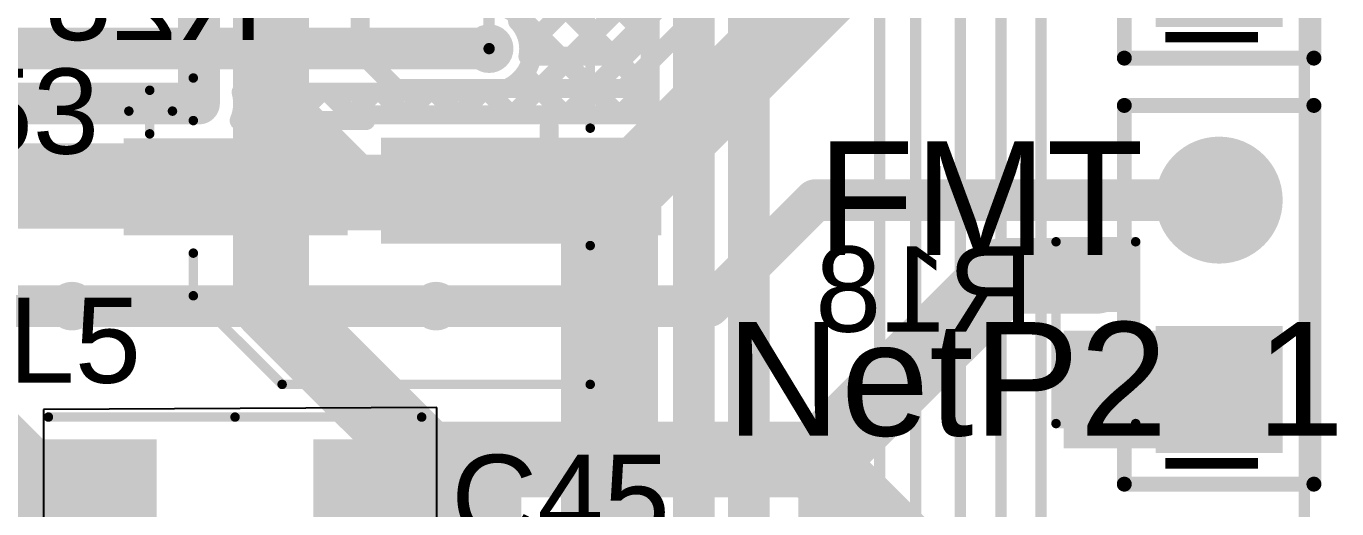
# Model space of a CAD drawing. Header units: millimetres. Extents: x -0.26 to 2.84, y -0.09 to 2.43.
# Drawn here: x 2.147 to 2.838, y 0.84 to 1.095 of the extents above; entities that cross this region are included whole.
import ezdxf

# ---------------------------------------------------------------- set-up
doc = ezdxf.new("R2010")
doc.units = ezdxf.units.MM
doc.header["$MEASUREMENT"] = 0
for name, color, linetype in [('BottomLayer', 5, 'Continuous'), ('BottomOverlay', 54, 'Continuous'), ('BottomPaste', 16, 'Continuous'), ('BottomSolder', 6, 'Continuous'), ('MultiLayer', 9, 'Continuous'), ('PadHoleLayer', 156, 'Continuous'), ('TopLayer', 1, 'Continuous'), ('TopOverlay', 2, 'Continuous'), ('TopPaste', 8, 'Continuous'), ('TopSolder', 216, 'Continuous'), ('ViaHoleLayer', 16, 'Continuous')]:
    doc.layers.add(name, color=color, linetype=linetype)
doc.styles.add('Arial', font='', dxfattribs={"height": 0.2})
doc.styles.get('Arial').set_extended_font_data('Arial')

# ---------------------------------------------------------------- blocks, each defined once
blk = doc.blocks.new('R__0603_B_22')
at = {"layer": 'BottomLayer'}
for points in [[(-0.045, -0.0175), (-0.045, 0.0175), (-0.015, 0.0175), (-0.015, -0.0175)], [(0.015, -0.0175), (0.015, 0.0175), (0.045, 0.0175), (0.045, -0.0175)]]:
    blk.add_hatch(color=5, dxfattribs=at).paths.add_polyline_path(points)
at = {"layer": 'BottomPaste'}
for points in [[(-0.045, -0.0175), (-0.045, 0.0175), (-0.015, 0.0175), (-0.015, -0.0175)], [(0.015, -0.0175), (0.015, 0.0175), (0.045, 0.0175), (0.045, -0.0175)]]:
    blk.add_hatch(color=16, dxfattribs=at).paths.add_polyline_path(points)
at = {"layer": 'BottomSolder'}
for points in [[(-0.049, -0.0215), (-0.049, 0.0215), (-0.011, 0.0215), (-0.011, -0.0215)], [(0.011, -0.0215), (0.011, 0.0215), (0.049, 0.0215), (0.049, -0.0215)]]:
    blk.add_hatch(color=6, dxfattribs=at).paths.add_polyline_path(points)
at = {"layer": 'BottomOverlay', "const_width": 0.005}
for points in [[(-0.048, 0.021), (0.048, 0.021)], [(-0.048, 0.021), (-0.048, -0.021)], [(0.048, 0.021), (0.048, -0.021)], [(-0.048, -0.021), (0.048, -0.021)]]:
    blk.add_lwpolyline(points, dxfattribs=at)
at = {"layer": 'BottomOverlay', "const_width": 0.0025}
for points in [[(-0.04925, 0.021, 1), (-0.04675, 0.021, 1)], [(-0.04925, 0.021, 1), (-0.04675, 0.021, 1)], [(0.04675, 0.021, 1), (0.04925, 0.021, 1)], [(0.04675, 0.021, 1), (0.04925, 0.021, 1)], [(-0.04925, -0.021, 1), (-0.04675, -0.021, 1)], [(-0.04925, -0.021, 1), (-0.04675, -0.021, 1)], [(0.04675, -0.021, 1), (0.04925, -0.021, 1)], [(0.04675, -0.021, 1), (0.04925, -0.021, 1)]]:
    blk.add_lwpolyline(points, format="xyb", close=True, dxfattribs=at)
blk = doc.blocks.new('SWPA5040S330MT_60')
at = {"layer": 'TopLayer'}
for points in [[(-0.10039, 0.08268), (-0.04528, 0.08268), (-0.04528, -0.08268), (-0.10039, -0.08268)], [(0.04528, 0.08268), (0.10039, 0.08268), (0.10039, -0.08268), (0.04528, -0.08268)]]:
    blk.add_hatch(color=1, dxfattribs=at).paths.add_polyline_path(points)
at = {"layer": 'TopPaste'}
for points in [[(-0.10039, 0.08268), (-0.04528, 0.08268), (-0.04528, -0.08268), (-0.10039, -0.08268)], [(0.04528, 0.08268), (0.10039, 0.08268), (0.10039, -0.08268), (0.04528, -0.08268)]]:
    blk.add_hatch(color=8, dxfattribs=at).paths.add_polyline_path(points)
at = {"layer": 'TopSolder'}
for points in [[(-0.10439, 0.08668), (-0.04128, 0.08668), (-0.04128, -0.08668), (-0.10439, -0.08668)], [(0.04128, 0.08668), (0.10439, 0.08668), (0.10439, -0.08668), (0.04128, -0.08668)]]:
    blk.add_hatch(color=216, dxfattribs=at).paths.add_polyline_path(points)
at = {"layer": 'TopOverlay', "const_width": 0.005}
for points in [[(-0.09843, 0.09843), (0, 0.09843)], [(0, 0.09843), (0.09843, 0.09843)], [(-0.09843, -0.09843), (0, -0.09843)], [(0, -0.09843), (0.09843, -0.09843)]]:
    blk.add_lwpolyline(points, dxfattribs=at)
at = {"layer": 'TopOverlay', "const_width": 0.0025}
for points in [[(-0.09968, 0.09843, 1), (-0.09718, 0.09843, 1)], [(-0.00125, 0.09843, 1), (0.00125, 0.09843, 1)], [(-0.00125, 0.09843, 1), (0.00125, 0.09843, 1)], [(0.09718, 0.09843, 1), (0.09968, 0.09843, 1)], [(-0.09968, -0.09843, 1), (-0.09718, -0.09843, 1)], [(-0.00125, -0.09843, 1), (0.00125, -0.09843, 1)], [(-0.00125, -0.09843, 1), (0.00125, -0.09843, 1)], [(0.09718, -0.09843, 1), (0.09968, -0.09843, 1)]]:
    blk.add_lwpolyline(points, format="xyb", close=True, dxfattribs=at)
blk = doc.blocks.new('HDR1X2_85')
at = {"layer": 'BottomLayer'}
blk.add_hatch(color=5, dxfattribs=at).paths.add_polyline_path([(-0.02953, 0.02953), (0.02953, 0.02953), (0.02953, -0.02953), (-0.02953, -0.02953)])
h = blk.add_hatch(color=5, dxfattribs=at)
edge = h.paths.add_edge_path()
edge.add_arc((0.1, 0), 0.02953, 0, 360)
at = {"layer": 'BottomSolder'}
blk.add_hatch(color=6, dxfattribs=at).paths.add_polyline_path([(-0.03353, 0.03353), (0.03353, 0.03353), (0.03353, -0.03353), (-0.03353, -0.03353)])
h = blk.add_hatch(color=6, dxfattribs=at)
edge = h.paths.add_edge_path()
edge.add_arc((0.1, 0), 0.03353, 0, 360)
at = {"layer": 'MultiLayer'}
blk.add_hatch(color=9, dxfattribs=at).paths.add_polyline_path([(-0.02953, 0.02953), (0.02953, 0.02953), (0.02953, -0.02953), (-0.02953, -0.02953)])
h = blk.add_hatch(color=9, dxfattribs=at)
edge = h.paths.add_edge_path()
edge.add_arc((0.1, 0), 0.02953, 0, 360)
at = {"layer": 'PadHoleLayer'}
h = blk.add_hatch(color=156, dxfattribs=at)
edge = h.paths.add_edge_path()
edge.add_arc((0, 0), 0.01772, 0, 360)
h = blk.add_hatch(color=156, dxfattribs=at)
edge = h.paths.add_edge_path()
edge.add_arc((0.1, 0), 0.01772, 0, 360)
at = {"layer": 'TopLayer'}
blk.add_hatch(color=1, dxfattribs=at).paths.add_polyline_path([(-0.02953, 0.02953), (0.02953, 0.02953), (0.02953, -0.02953), (-0.02953, -0.02953)])
h = blk.add_hatch(color=1, dxfattribs=at)
edge = h.paths.add_edge_path()
edge.add_arc((0.1, 0), 0.02953, 0, 360)
at = {"layer": 'TopSolder'}
blk.add_hatch(color=216, dxfattribs=at).paths.add_polyline_path([(-0.03353, 0.03353), (0.03353, 0.03353), (0.03353, -0.03353), (-0.03353, -0.03353)])
h = blk.add_hatch(color=216, dxfattribs=at)
edge = h.paths.add_edge_path()
edge.add_arc((0.1, 0), 0.03353, 0, 360)
at = {"layer": 'TopOverlay', "const_width": 0.00787}
for points in [[(-0.05, 0.05), (-0.05, -0.05)], [(-0.05, 0.05), (0.15, 0.05)], [(0.15, 0.05), (0.15, -0.05)], [(-0.05, -0.05), (0.15, -0.05)]]:
    blk.add_lwpolyline(points, dxfattribs=at)
at = {"layer": 'TopOverlay', "const_width": 0.00394}
for points in [[(-0.05197, 0.05, 1), (-0.04803, 0.05, 1)], [(-0.05197, 0.05, 1), (-0.04803, 0.05, 1)], [(0.14803, 0.05, 1), (0.15197, 0.05, 1)], [(0.14803, 0.05, 1), (0.15197, 0.05, 1)], [(-0.05197, -0.05, 1), (-0.04803, -0.05, 1)], [(-0.05197, -0.05, 1), (-0.04803, -0.05, 1)], [(0.14803, -0.05, 1), (0.15197, -0.05, 1)], [(0.14803, -0.05, 1), (0.15197, -0.05, 1)]]:
    blk.add_lwpolyline(points, format="xyb", close=True, dxfattribs=at)
blk = doc.blocks.new('HDR1X2_86')
at = {"layer": 'BottomLayer'}
blk.add_hatch(color=5, dxfattribs=at).paths.add_polyline_path([(-0.02953, 0.02953), (0.02953, 0.02953), (0.02953, -0.02953), (-0.02953, -0.02953)])
h = blk.add_hatch(color=5, dxfattribs=at)
edge = h.paths.add_edge_path()
edge.add_arc((0.1, 0), 0.02953, 0, 360)
at = {"layer": 'BottomSolder'}
blk.add_hatch(color=6, dxfattribs=at).paths.add_polyline_path([(-0.03353, 0.03353), (0.03353, 0.03353), (0.03353, -0.03353), (-0.03353, -0.03353)])
h = blk.add_hatch(color=6, dxfattribs=at)
edge = h.paths.add_edge_path()
edge.add_arc((0.1, 0), 0.03353, 0, 360)
at = {"layer": 'MultiLayer'}
blk.add_hatch(color=9, dxfattribs=at).paths.add_polyline_path([(-0.02953, 0.02953), (0.02953, 0.02953), (0.02953, -0.02953), (-0.02953, -0.02953)])
h = blk.add_hatch(color=9, dxfattribs=at)
edge = h.paths.add_edge_path()
edge.add_arc((0.1, 0), 0.02953, 0, 360)
at = {"layer": 'PadHoleLayer'}
h = blk.add_hatch(color=156, dxfattribs=at)
edge = h.paths.add_edge_path()
edge.add_arc((0, 0), 0.01772, 0, 360)
h = blk.add_hatch(color=156, dxfattribs=at)
edge = h.paths.add_edge_path()
edge.add_arc((0.1, 0), 0.01772, 0, 360)
at = {"layer": 'TopLayer'}
blk.add_hatch(color=1, dxfattribs=at).paths.add_polyline_path([(-0.02953, 0.02953), (0.02953, 0.02953), (0.02953, -0.02953), (-0.02953, -0.02953)])
h = blk.add_hatch(color=1, dxfattribs=at)
edge = h.paths.add_edge_path()
edge.add_arc((0.1, 0), 0.02953, 0, 360)
at = {"layer": 'TopSolder'}
blk.add_hatch(color=216, dxfattribs=at).paths.add_polyline_path([(-0.03353, 0.03353), (0.03353, 0.03353), (0.03353, -0.03353), (-0.03353, -0.03353)])
h = blk.add_hatch(color=216, dxfattribs=at)
edge = h.paths.add_edge_path()
edge.add_arc((0.1, 0), 0.03353, 0, 360)
at = {"layer": 'TopOverlay', "const_width": 0.00787}
for points in [[(-0.05, 0.05), (-0.05, -0.05)], [(-0.05, 0.05), (0.15, 0.05)], [(0.15, 0.05), (0.15, -0.05)], [(-0.05, -0.05), (0.15, -0.05)]]:
    blk.add_lwpolyline(points, dxfattribs=at)
at = {"layer": 'TopOverlay', "const_width": 0.00394}
for points in [[(-0.05197, 0.05, 1), (-0.04803, 0.05, 1)], [(-0.05197, 0.05, 1), (-0.04803, 0.05, 1)], [(0.14803, 0.05, 1), (0.15197, 0.05, 1)], [(0.14803, 0.05, 1), (0.15197, 0.05, 1)], [(-0.05197, -0.05, 1), (-0.04803, -0.05, 1)], [(-0.05197, -0.05, 1), (-0.04803, -0.05, 1)], [(0.14803, -0.05, 1), (0.15197, -0.05, 1)], [(0.14803, -0.05, 1), (0.15197, -0.05, 1)]]:
    blk.add_lwpolyline(points, format="xyb", close=True, dxfattribs=at)
blk = doc.blocks.new('VKMB1001E101MV_104')
at = {"layer": 'TopLayer'}
for points in [[(-0.1378, 0.02165), (-0.02756, 0.02165), (-0.02756, -0.02165), (-0.1378, -0.02165)], [(0.02756, 0.02165), (0.1378, 0.02165), (0.1378, -0.02165), (0.02756, -0.02165)]]:
    blk.add_hatch(color=1, dxfattribs=at).paths.add_polyline_path(points)
at = {"layer": 'TopPaste'}
for points in [[(-0.1378, 0.02165), (-0.02756, 0.02165), (-0.02756, -0.02165), (-0.1378, -0.02165)], [(0.02756, 0.02165), (0.1378, 0.02165), (0.1378, -0.02165), (0.02756, -0.02165)]]:
    blk.add_hatch(color=8, dxfattribs=at).paths.add_polyline_path(points)
at = {"layer": 'TopSolder'}
for points in [[(-0.1418, 0.02565), (-0.02356, 0.02565), (-0.02356, -0.02565), (-0.1418, -0.02565)], [(0.02356, 0.02565), (0.1418, 0.02565), (0.1418, -0.02565), (0.02356, -0.02565)]]:
    blk.add_hatch(color=216, dxfattribs=at).paths.add_polyline_path(points)
at = {"layer": 'TopOverlay', "const_width": 0.005}
for points in [[(-0.105, 0.0575), (-0.05817, 0.10433)], [(-0.05817, 0.10433), (0.10433, 0.10433)], [(0.10433, 0.031), (0.10433, 0.10433)], [(-0.105, 0.035), (-0.105, 0.0575)], [(-0.128, 0.028), (-0.128, 0.051)], [(-0.139, 0.04), (-0.116, 0.04)], [(-0.105, -0.0575), (-0.105, -0.035)], [(0.10433, -0.10433), (0.10433, -0.031)], [(-0.105, -0.0575), (-0.05817, -0.10433)], [(-0.05817, -0.10433), (0.10433, -0.10433)]]:
    blk.add_lwpolyline(points, dxfattribs=at)
at = {"layer": 'TopOverlay', "const_width": 0.0025}
for points in [[(-0.05942, 0.10433, 1), (-0.05692, 0.10433, 1)], [(-0.05942, 0.10433, 1), (-0.05692, 0.10433, 1)], [(0.10308, 0.10433, 1), (0.10558, 0.10433, 1)], [(0.10308, 0.10433, 1), (0.10558, 0.10433, 1)], [(-0.10625, 0.0575, 1), (-0.10375, 0.0575, 1)], [(-0.10625, 0.0575, 1), (-0.10375, 0.0575, 1)], [(-0.12925, 0.051, 1), (-0.12675, 0.051, 1)], [(-0.14025, 0.04, 1), (-0.13775, 0.04, 1)], [(-0.11725, 0.04, 1), (-0.11475, 0.04, 1)], [(-0.10625, 0.035, 1), (-0.10375, 0.035, 1)], [(-0.12925, 0.028, 1), (-0.12675, 0.028, 1)], [(0.10308, 0.031, 1), (0.10558, 0.031, 1)], [(-0.10625, -0.035, 1), (-0.10375, -0.035, 1)], [(0.10308, -0.031, 1), (0.10558, -0.031, 1)], [(-0.10625, -0.0575, 1), (-0.10375, -0.0575, 1)], [(-0.10625, -0.0575, 1), (-0.10375, -0.0575, 1)], [(-0.05942, -0.10433, 1), (-0.05692, -0.10433, 1)], [(-0.05942, -0.10433, 1), (-0.05692, -0.10433, 1)], [(0.10308, -0.10433, 1), (0.10558, -0.10433, 1)], [(0.10308, -0.10433, 1), (0.10558, -0.10433, 1)]]:
    blk.add_lwpolyline(points, format="xyb", close=True, dxfattribs=at)

msp = doc.modelspace()

# ---------------------------------------------------------------- hatches: boundary and pattern name
at = {"layer": 'BottomLayer'}
h = msp.add_hatch(color=5, dxfattribs=at)
edge = h.paths.add_edge_path()
edge.add_arc((2.391, 1.083), 0.00886, 0, 360)
h = msp.add_hatch(color=5, dxfattribs=at)
edge = h.paths.add_edge_path()
edge.add_arc((2.238, 1.054), 0.00886, 0, 360)
h = msp.add_hatch(color=5, dxfattribs=at)
edge = h.paths.add_edge_path()
edge.add_arc((2.171, 0.947), 0.00886, 0, 360)
h = msp.add_hatch(color=5, dxfattribs=at)
edge = h.paths.add_edge_path()
edge.add_arc((2.363, 0.947), 0.00886, 0, 360)
msp.add_hatch(color=5, dxfattribs=at).paths.add_polyline_path([(2.694, 0.872), (2.808, 0.872), (2.808, 0.934), (2.694, 0.934)])
h = msp.add_hatch(color=5, dxfattribs=at)
edge = h.paths.add_edge_path()
edge.add_arc((2.565, 0.863), 0.01181, 0, 360)
at = {"layer": 'BottomSolder'}
h = msp.add_hatch(color=6, dxfattribs=at)
edge = h.paths.add_edge_path()
edge.add_arc((2.391, 1.083), 0.01286, 0, 360)
h = msp.add_hatch(color=6, dxfattribs=at)
edge = h.paths.add_edge_path()
edge.add_arc((2.171, 0.947), 0.01286, 0, 360)
h = msp.add_hatch(color=6, dxfattribs=at)
edge = h.paths.add_edge_path()
edge.add_arc((2.363, 0.947), 0.01286, 0, 360)
h = msp.add_hatch(color=6, dxfattribs=at)
edge = h.paths.add_edge_path()
edge.add_arc((2.565, 0.863), 0.01581, 0, 360)
at = {"layer": 'TopLayer'}
h = msp.add_hatch(color=1, dxfattribs=at)
edge = h.paths.add_edge_path()
edge.add_arc((2.391, 1.083), 0.00886, 0, 360)
h = msp.add_hatch(color=1, dxfattribs=at)
edge = h.paths.add_edge_path()
edge.add_arc((2.238, 1.054), 0.00886, 0, 360)
for points in [[(2.06, 0.988), (2.314, 0.988), (2.314, 1.033), (2.06, 1.033)], [(2.334, 0.98), (2.448, 0.98), (2.448, 1.036), (2.334, 1.036)], [(2.429, 0.225), (2.48, 0.225), (2.48, 1.036), (2.429, 1.036)], [(2.215, 0.873), (2.112, 0.873), (2.112, 0.702), (2.215, 0.702)], [(2.3, 0.707), (2.408, 0.707), (2.408, 0.873), (2.3, 0.873)]]:
    msp.add_hatch(color=1, dxfattribs=at).paths.add_polyline_path(points)
h = msp.add_hatch(color=1, dxfattribs=at)
edge = h.paths.add_edge_path()
edge.add_arc((2.171, 0.947), 0.00886, 0, 360)
h = msp.add_hatch(color=1, dxfattribs=at)
edge = h.paths.add_edge_path()
edge.add_arc((2.363, 0.947), 0.00886, 0, 360)
h = msp.add_hatch(color=1, dxfattribs=at)
edge = h.paths.add_edge_path()
edge.add_arc((2.565, 0.863), 0.01181, 0, 360)
at = {"layer": 'TopSolder'}
h = msp.add_hatch(color=216, dxfattribs=at)
edge = h.paths.add_edge_path()
edge.add_arc((2.391, 1.083), 0.01286, 0, 360)
h = msp.add_hatch(color=216, dxfattribs=at)
edge = h.paths.add_edge_path()
edge.add_arc((2.171, 0.947), 0.01286, 0, 360)
h = msp.add_hatch(color=216, dxfattribs=at)
edge = h.paths.add_edge_path()
edge.add_arc((2.363, 0.947), 0.01286, 0, 360)
h = msp.add_hatch(color=216, dxfattribs=at)
edge = h.paths.add_edge_path()
edge.add_arc((2.565, 0.863), 0.01581, 0, 360)
at = {"layer": 'ViaHoleLayer'}
h = msp.add_hatch(color=16, dxfattribs=at)
edge = h.paths.add_edge_path()
edge.add_arc((2.391, 1.083), 0.00591, 0, 360)
h = msp.add_hatch(color=16, dxfattribs=at)
edge = h.paths.add_edge_path()
edge.add_arc((2.238, 1.054), 0.00591, 0, 360)
h = msp.add_hatch(color=16, dxfattribs=at)
edge = h.paths.add_edge_path()
edge.add_arc((2.171, 0.947), 0.00591, 0, 360)
h = msp.add_hatch(color=16, dxfattribs=at)
edge = h.paths.add_edge_path()
edge.add_arc((2.363, 0.947), 0.00591, 0, 360)
h = msp.add_hatch(color=16, dxfattribs=at)
edge = h.paths.add_edge_path()
edge.add_arc((2.565, 0.863), 0.00591, 0, 360)

# ---------------------------------------------------------------- linework, layer by layer
at = {"layer": 'BottomLayer'}
for points, const_width in [([(2.821, 0.285), (2.821, 1.375)], 0.006), ([(2.30979, 1.25412), (2.46993, 1.09398)], 0.01), ([(2.462, 1.062), (2.628, 1.228)], 0.01), ([(2.461, 1.007), (2.641, 1.187)], 0.04), ([(2.276, 1.049), (2.276, 1.15)], 0.04), ([(2.323, 1.081), (2.323, 1.157)], 0.01), ([(2.406, 1.09749), (2.406, 1.136)], 0.01), ([(2.391, 1.083), (2.391, 1.136)], 0.006), ([(2.406, 1.12963), (2.45579, 1.07983)], 0.01), ([(2.43444, 1.079), (2.48511, 1.12967)], 0.01), ([(2.41179, 1.08464), (2.45417, 1.12701)], 0.01), ([(2.45496, 1.079), (2.50105, 1.12509)], 0.01), ([(2.238, 1.054), (2.238, 1.114)], 0.022), ([(2.406, 1.10134), (2.42834, 1.079)], 0.01), ([(2.323, 1.081), (2.342, 1.062)], 0.01), ([(2.41147, 1.079), (2.45496, 1.079)], 0.01), ([(1.955, 1.062), (2.209, 0.808)], 0.022), ([(2.276, 0.948), (2.276, 1.049)], 0.04), ([(2.276, 1.049), (2.318, 1.007)], 0.04), ([(2.342, 1.062), (2.462, 1.062)], 0.01), ([(1.95804, 1.02643), (2.19274, 0.79174)], 0.01), ([(2.318, 1.007), (2.461, 1.007)], 0.04), ([(2.507, 0.947), (2.563, 1.003)], 0.022), ([(2.563, 1.003), (2.776, 1.003)], 0.022), ([(2.565, 0.866), (2.662, 0.963)], 0.04), ([(2.662, 0.963), (2.711, 0.963)], 0.04), ([(2.276, 0.948), (2.358, 0.866)], 0.04), ([(2.122, 0.947), (2.171, 0.947)], 0.022), ([(2.363, 0.947), (2.507, 0.947)], 0.022), ([(2.358, 0.866), (2.565, 0.866)], 0.04), ([(2.565, 0.863), (2.684, 0.744)], 0.04)]:
    msp.add_lwpolyline(points, dxfattribs=dict(at, const_width=const_width))
for points, const_width in [([(2.4035, 1.09749, 1), (2.4085, 1.09749, 1)], 0.005), ([(2.4035, 1.09749, 1), (2.4085, 1.09749, 1)], 0.005), ([(2.46743, 1.09398, 1), (2.47243, 1.09398, 1)], 0.005), ([(2.3205, 1.081, 1), (2.3255, 1.081, 1)], 0.005), ([(2.3205, 1.081, 1), (2.3255, 1.081, 1)], 0.005), ([(2.3895, 1.083, 1), (2.3925, 1.083, 1)], 0.003), ([(2.40929, 1.08464, 1), (2.41429, 1.08464, 1)], 0.005), ([(2.40936, 1.083, 1), (2.41436, 1.083, 1)], 0.005), ([(2.40936, 1.083, 1), (2.41436, 1.083, 1)], 0.005), ([(2.40897, 1.079, 1), (2.41397, 1.079, 1)], 0.005), ([(2.40897, 1.079, 1), (2.41397, 1.079, 1)], 0.005), ([(2.42584, 1.079, 1), (2.43084, 1.079, 1)], 0.005), ([(2.43194, 1.079, 1), (2.43694, 1.079, 1)], 0.005), ([(2.45246, 1.079, 1), (2.45746, 1.079, 1)], 0.005), ([(2.45246, 1.079, 1), (2.45746, 1.079, 1)], 0.005), ([(2.45329, 1.07983, 1), (2.45829, 1.07983, 1)], 0.005), ([(2.2325, 1.054, 1), (2.2435, 1.054, 1)], 0.011), ([(2.266, 1.049, 1), (2.286, 1.049, 1)], 0.02), ([(2.266, 1.049, 1), (2.286, 1.049, 1)], 0.02), ([(2.266, 1.049, 1), (2.286, 1.049, 1)], 0.02), ([(2.3395, 1.062, 1), (2.3445, 1.062, 1)], 0.005), ([(2.3395, 1.062, 1), (2.3445, 1.062, 1)], 0.005), ([(2.4595, 1.062, 1), (2.4645, 1.062, 1)], 0.005), ([(2.4595, 1.062, 1), (2.4645, 1.062, 1)], 0.005), ([(2.308, 1.007, 1), (2.328, 1.007, 1)], 0.02), ([(2.308, 1.007, 1), (2.328, 1.007, 1)], 0.02), ([(2.451, 1.007, 1), (2.471, 1.007, 1)], 0.02), ([(2.451, 1.007, 1), (2.471, 1.007, 1)], 0.02), ([(2.5575, 1.003, 1), (2.5685, 1.003, 1)], 0.011), ([(2.5575, 1.003, 1), (2.5685, 1.003, 1)], 0.011), ([(2.7705, 1.003, 1), (2.7815, 1.003, 1)], 0.011), ([(2.652, 0.963, 1), (2.672, 0.963, 1)], 0.02), ([(2.652, 0.963, 1), (2.672, 0.963, 1)], 0.02), ([(2.701, 0.963, 1), (2.721, 0.963, 1)], 0.02), ([(2.266, 0.948, 1), (2.286, 0.948, 1)], 0.02), ([(2.266, 0.948, 1), (2.286, 0.948, 1)], 0.02), ([(2.1655, 0.947, 1), (2.1765, 0.947, 1)], 0.011), ([(2.3575, 0.947, 1), (2.3685, 0.947, 1)], 0.011), ([(2.5015, 0.947, 1), (2.5125, 0.947, 1)], 0.011), ([(2.5015, 0.947, 1), (2.5125, 0.947, 1)], 0.011), ([(2.348, 0.866, 1), (2.368, 0.866, 1)], 0.02), ([(2.348, 0.866, 1), (2.368, 0.866, 1)], 0.02), ([(2.555, 0.866, 1), (2.575, 0.866, 1)], 0.02), ([(2.555, 0.866, 1), (2.575, 0.866, 1)], 0.02), ([(2.555, 0.863, 1), (2.575, 0.863, 1)], 0.02)]:
    msp.add_lwpolyline(points, format="xyb", close=True, dxfattribs=dict(at, const_width=const_width))
at = {"layer": 'BottomLayer', "const_width": 0.01}
for points in [[(2.406, 1.09749, -0.194456), (2.41186, 1.083)], [(2.41186, 1.083, -0.048279), (2.41147, 1.079)]]:
    msp.add_lwpolyline(points, format="xyb", dxfattribs=at)
at = {"layer": 'TopLayer'}
for p, q in [((2.3635, 0.89353), (2.156, 0.89248)), ((2.156, 0.89248), (2.156, 0.6865)), ((2.3635, 0.6865), (2.3635, 0.89353))]:
    msp.add_line(p, q, dxfattribs=at)
for points, const_width in [([(2.616, 0.206), (2.616, 1.266)], 0.006), ([(2.661, 0.163), (2.661, 1.266)], 0.006), ([(2.528, 0.637), (2.528, 1.248)], 0.022), ([(2.682, 0.198), (2.682, 1.251)], 0.006), ([(2.597, 0.17), (2.597, 1.248)], 0.006), ([(2.6395, 0.1855), (2.6395, 1.248)], 0.006), ([(2.372, 1.16363), (2.476, 1.05963)], 0.01), ([(2.39741, 1.1665), (2.476, 1.08791)], 0.01), ([(2.499, 0.604), (2.499, 1.148)], 0.022), ([(2.372, 1.13534), (2.45934, 1.048)], 0.01), ([(2.476, 1.048), (2.476, 1.13485)], 0.01), ([(2.41372, 1.08656), (2.45417, 1.12701)], 0.01), ([(2.40344, 1.048), (2.476, 1.12056)], 0.01), ([(1.927, 1.083), (2.391, 1.083)], 0.022), ([(2.43173, 1.048), (2.476, 1.09227)], 0.01), ([(2.40959, 1.06946), (2.43106, 1.048)], 0.01), ([(1.957, 1.054), (2.238, 1.054)], 0.022), ([(2.25927, 1.04525), (2.27402, 1.06)], 0.01), ([(2.2602, 1.06), (2.391, 1.06)], 0.01), ([(2.27764, 1.06), (2.29264, 1.045)], 0.01), ([(2.28731, 1.045), (2.30231, 1.06)], 0.01), ([(2.30592, 1.06), (2.32092, 1.045)], 0.01), ([(2.31559, 1.045), (2.33059, 1.06)], 0.01), ([(2.33421, 1.06), (2.34621, 1.048)], 0.01), ([(2.34687, 1.048), (2.35887, 1.06)], 0.01), ([(2.36249, 1.06), (2.37449, 1.048)], 0.01), ([(2.37516, 1.048), (2.38716, 1.06)], 0.01), ([(2.39077, 1.06), (2.40277, 1.048)], 0.01), ([(2.46001, 1.048), (2.476, 1.06399)], 0.01), ([(2.26043, 1.04892), (2.26435, 1.045)], 0.01), ([(2.322, 1.048), (2.417, 1.048)], 0.01), ([(2.417, 1.048), (2.46, 1.048)], 0.01), ([(2.417, 1.048), (2.46, 1.048)], 0.01), ([(2.46, 1.048), (2.476, 1.048)], 0.01), ([(2.25917, 1.045), (2.322, 1.045)], 0.01), ([(2.322, 1.045), (2.326, 1.045)], 0.01), ([(2.42268, 1.01), (2.42268, 1.04165)], 0.01), ([(2.172, 0.947), (2.363, 0.947)], 0.022), ([(2.565, 0.588), (2.565, 0.863)], 0.022)]:
    msp.add_lwpolyline(points, dxfattribs=dict(at, const_width=const_width))
at = {"layer": 'TopLayer', "const_width": 0.01}
for points in [[(2.391, 1.106, -0.414214), (2.414, 1.083)], [(2.414, 1.083, -0.414214), (2.391, 1.06)], [(2.2602, 1.06, -0.066077), (2.261, 1.054)], [(2.261, 1.054, -0.100852), (2.25917, 1.045)]]:
    msp.add_lwpolyline(points, format="xyb", dxfattribs=at)
at = {"layer": 'TopLayer'}
for points, const_width in [([(2.3855, 1.083, 1), (2.3965, 1.083, 1)], 0.011), ([(2.4735, 1.09227, 1), (2.4785, 1.09227, 1)], 0.005), ([(2.4735, 1.08791, 1), (2.4785, 1.08791, 1)], 0.005), ([(2.41122, 1.08656, 1), (2.41622, 1.08656, 1)], 0.005), ([(2.4115, 1.083, 1), (2.4165, 1.083, 1)], 0.005), ([(2.4115, 1.083, 1), (2.4165, 1.083, 1)], 0.005), ([(2.40709, 1.06946, 1), (2.41209, 1.06946, 1)], 0.005), ([(2.2325, 1.054, 1), (2.2435, 1.054, 1)], 0.011), ([(2.2577, 1.06, 1), (2.2627, 1.06, 1)], 0.005), ([(2.2577, 1.06, 1), (2.2627, 1.06, 1)], 0.005), ([(2.27152, 1.06, 1), (2.27652, 1.06, 1)], 0.005), ([(2.27514, 1.06, 1), (2.28014, 1.06, 1)], 0.005), ([(2.29981, 1.06, 1), (2.30481, 1.06, 1)], 0.005), ([(2.30342, 1.06, 1), (2.30842, 1.06, 1)], 0.005), ([(2.32809, 1.06, 1), (2.33309, 1.06, 1)], 0.005), ([(2.33171, 1.06, 1), (2.33671, 1.06, 1)], 0.005), ([(2.35637, 1.06, 1), (2.36137, 1.06, 1)], 0.005), ([(2.35999, 1.06, 1), (2.36499, 1.06, 1)], 0.005), ([(2.38466, 1.06, 1), (2.38966, 1.06, 1)], 0.005), ([(2.38827, 1.06, 1), (2.39327, 1.06, 1)], 0.005), ([(2.3885, 1.06, 1), (2.3935, 1.06, 1)], 0.005), ([(2.3885, 1.06, 1), (2.3935, 1.06, 1)], 0.005), ([(2.4735, 1.06399, 1), (2.4785, 1.06399, 1)], 0.005), ([(2.4735, 1.05963, 1), (2.4785, 1.05963, 1)], 0.005), ([(2.2585, 1.054, 1), (2.2635, 1.054, 1)], 0.005), ([(2.2585, 1.054, 1), (2.2635, 1.054, 1)], 0.005), ([(2.25793, 1.04892, 1), (2.26293, 1.04892, 1)], 0.005), ([(2.3195, 1.048, 1), (2.3245, 1.048, 1)], 0.005), ([(2.34371, 1.048, 1), (2.34871, 1.048, 1)], 0.005), ([(2.34437, 1.048, 1), (2.34937, 1.048, 1)], 0.005), ([(2.37199, 1.048, 1), (2.37699, 1.048, 1)], 0.005), ([(2.37266, 1.048, 1), (2.37766, 1.048, 1)], 0.005), ([(2.40027, 1.048, 1), (2.40527, 1.048, 1)], 0.005), ([(2.40094, 1.048, 1), (2.40594, 1.048, 1)], 0.005), ([(2.4145, 1.048, 1), (2.4195, 1.048, 1)], 0.005), ([(2.4145, 1.048, 1), (2.4195, 1.048, 1)], 0.005), ([(2.4145, 1.048, 1), (2.4195, 1.048, 1)], 0.005), ([(2.42856, 1.048, 1), (2.43356, 1.048, 1)], 0.005), ([(2.42923, 1.048, 1), (2.43423, 1.048, 1)], 0.005), ([(2.45684, 1.048, 1), (2.46184, 1.048, 1)], 0.005), ([(2.4575, 1.048, 1), (2.4625, 1.048, 1)], 0.005), ([(2.4575, 1.048, 1), (2.4625, 1.048, 1)], 0.005), ([(2.4575, 1.048, 1), (2.4625, 1.048, 1)], 0.005), ([(2.45751, 1.048, 1), (2.46251, 1.048, 1)], 0.005), ([(2.4735, 1.048, 1), (2.4785, 1.048, 1)], 0.005), ([(2.4735, 1.048, 1), (2.4785, 1.048, 1)], 0.005), ([(2.25667, 1.045, 1), (2.26167, 1.045, 1)], 0.005), ([(2.25667, 1.045, 1), (2.26167, 1.045, 1)], 0.005), ([(2.25677, 1.04525, 1), (2.26177, 1.04525, 1)], 0.005), ([(2.26185, 1.045, 1), (2.26685, 1.045, 1)], 0.005), ([(2.28481, 1.045, 1), (2.28981, 1.045, 1)], 0.005), ([(2.29014, 1.045, 1), (2.29514, 1.045, 1)], 0.005), ([(2.31309, 1.045, 1), (2.31809, 1.045, 1)], 0.005), ([(2.31842, 1.045, 1), (2.32342, 1.045, 1)], 0.005), ([(2.3195, 1.045, 1), (2.3245, 1.045, 1)], 0.005), ([(2.3195, 1.045, 1), (2.3245, 1.045, 1)], 0.005), ([(2.3235, 1.045, 1), (2.3285, 1.045, 1)], 0.005), ([(2.42018, 1.04165, 1), (2.42518, 1.04165, 1)], 0.005), ([(2.42018, 1.01, 1), (2.42518, 1.01, 1)], 0.005), ([(2.1665, 0.947, 1), (2.1775, 0.947, 1)], 0.011), ([(2.3575, 0.947, 1), (2.3685, 0.947, 1)], 0.011), ([(2.5595, 0.863, 1), (2.5705, 0.863, 1)], 0.011)]:
    msp.add_lwpolyline(points, format="xyb", close=True, dxfattribs=dict(at, const_width=const_width))

# ---------------------------------------------------------------- block references
at = {"rotation": 90}
for name, p in [('HDR1X2_86', (2.776, 1.128)), ('HDR1X2_85', (2.776, 0.903)), ('R__0603_B_22', (2.711, 0.933))]:
    msp.add_blockref(name, p, dxfattribs=at)
for name, p in [('VKMB1001E101MV_104', (2.34, 1.01)), ('SWPA5040S330MT_60', (2.257, 0.79))]:
    msp.add_blockref(name, p)

# ---------------------------------------------------------------- texts
at = {"layer": 'BottomOverlay', "style": 'Arial', "text_generation_flag": 2}
for s, p in [('R23', (2.27198, 1.08751)), ('R18', (2.67823, 0.93351))]:
    msp.add_text(s, height=0.045, dxfattribs=at).set_placement(p)
at = {"layer": 'TopOverlay', "style": 'Arial'}
for s, p in [('NetP1_1', (2.516, 1.10359)), ('FMT', (2.564, 0.974)), ('NetP2_1', (2.516, 0.87859))]:
    msp.add_text(s, height=0.06, rotation=360, dxfattribs=at).set_placement(p)
for s, p in [('C53', (2.07002, 1.02751)), ('L5', (2.13751, 0.90651)), ('C45', (2.37102, 0.82351))]:
    msp.add_text(s, height=0.045, dxfattribs=at).set_placement(p)

doc.saveas('drawing.dxf')
